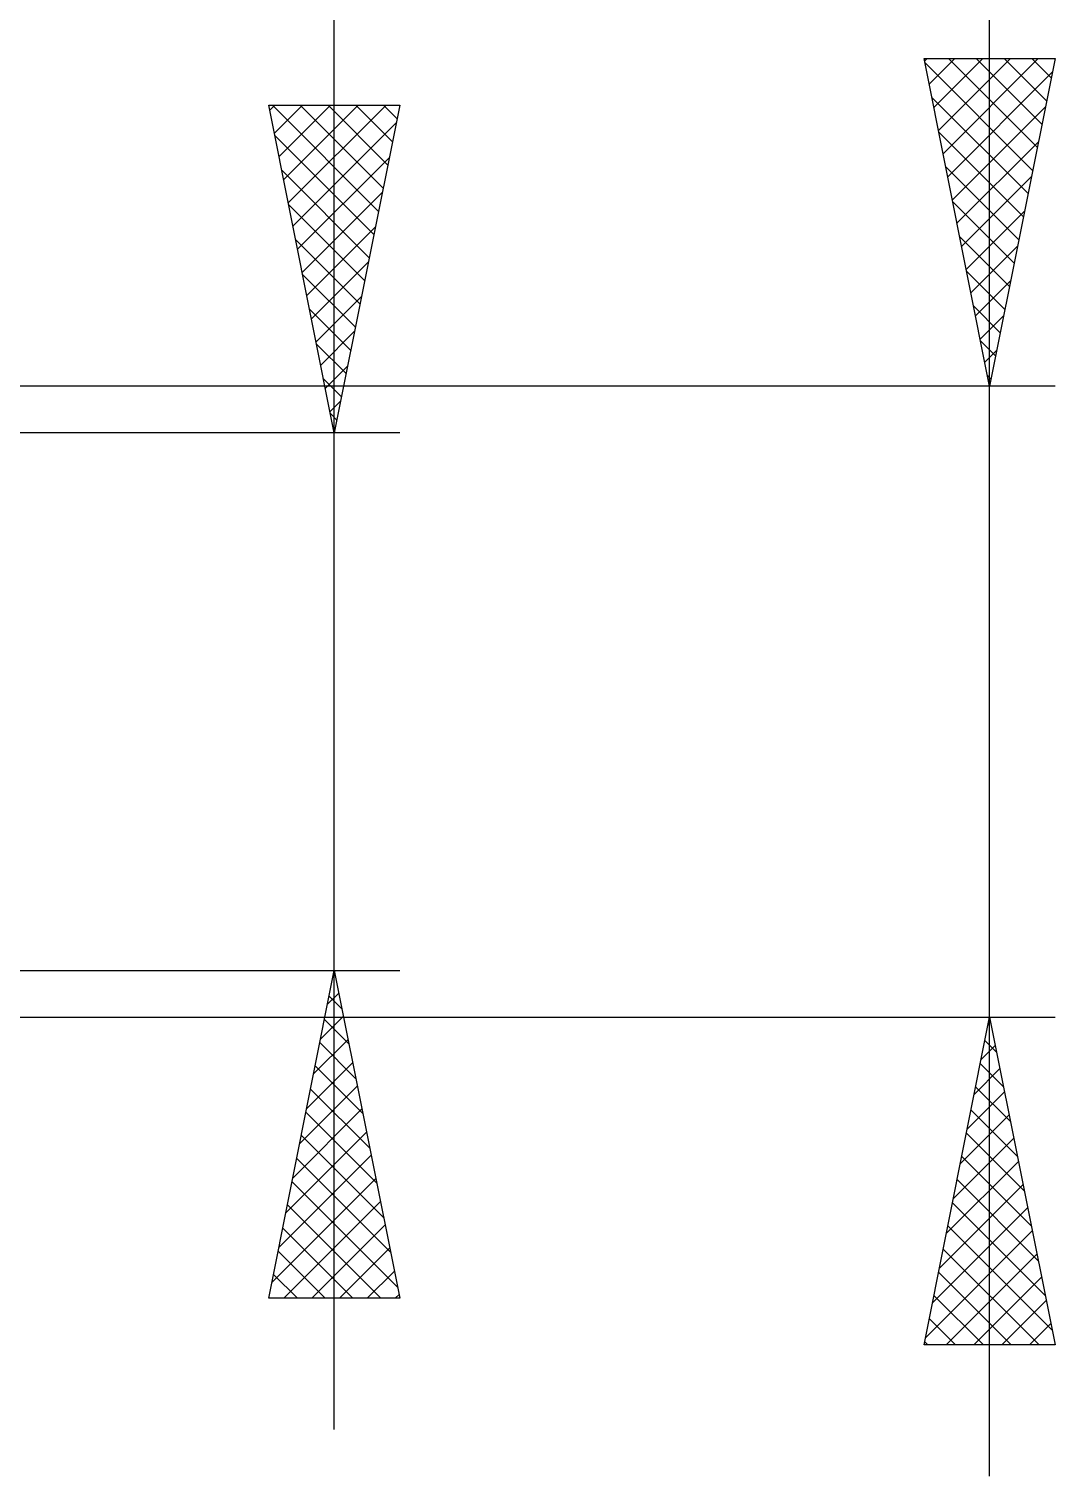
# Model space of a CAD drawing. Header units: millimetres. Extents: x -91 to 129, y -52 to 74.
# Drawn here: x 56.34 to 72, y -11.81 to 10.26 of the extents above; entities that cross this region are included whole.
import ezdxf

# ---------------------------------------------------------------- set-up
doc = ezdxf.new("R2010")
doc.units = ezdxf.units.MM
doc.header["$LTSCALE"] = 7.4
doc.layers.add('2', color=7, linetype='CONTINUOUS')

msp = doc.modelspace()

# ---------------------------------------------------------------- linework, layer by layer
at = {"layer": '2', "color": 7, "linetype": 'CONTINUOUS', "lineweight": 25}
for p, q in [((71, -11.812), (71, 50.487)), ((61, -11.1), (61, 23.525)), ((71, 4.812), (70, 9.812)), ((70, 9.812), (72, 9.812)), ((70.008, 9.773), (70.046, 9.812)), ((70.013, 9.749), (71.658, 8.103)), ((70.078, 9.42), (70.471, 9.812)), ((70.149, 9.066), (70.895, 9.812)), ((70.22, 8.713), (71.319, 9.812)), ((70.291, 8.359), (71.743, 9.812)), ((70.374, 9.812), (71.729, 8.457)), ((70.798, 9.812), (71.8, 8.81)), ((72, 9.812), (71, 4.812)), ((71.222, 9.812), (71.87, 9.164)), ((71.647, 9.812), (71.941, 9.518)), ((70.361, 8.006), (71.958, 9.602)), ((61, 4.1), (60, 9.1)), ((60, 9.1), (62, 9.1)), ((60.015, 9.023), (60.092, 9.1)), ((60.055, 9.1), (61.676, 7.479)), ((60.086, 8.67), (60.516, 9.1)), ((60.157, 8.316), (60.941, 9.1)), ((60.227, 7.963), (61.365, 9.1)), ((60.298, 7.609), (61.789, 9.1)), ((60.479, 9.1), (61.747, 7.833)), ((60.904, 9.1), (61.817, 8.186)), ((62, 9.1), (61, 4.1)), ((61.328, 9.1), (61.888, 8.54)), ((61.752, 9.1), (61.959, 8.893)), ((70.119, 9.219), (71.588, 7.75)), ((70.432, 7.652), (71.852, 9.072)), ((60.369, 7.255), (61.947, 8.833)), ((60.092, 8.638), (61.605, 7.126)), ((70.225, 8.688), (71.517, 7.396)), ((70.503, 7.299), (71.746, 8.542)), ((60.44, 6.902), (61.841, 8.303)), ((60.198, 8.108), (61.534, 6.772)), ((70.331, 8.158), (71.446, 7.043)), ((70.573, 6.945), (71.64, 8.011)), ((60.51, 6.548), (61.734, 7.772)), ((60.304, 7.578), (61.464, 6.419)), ((70.437, 7.628), (71.375, 6.689)), ((70.644, 6.591), (71.534, 7.481)), ((60.581, 6.195), (61.628, 7.242)), ((70.543, 7.097), (71.305, 6.336)), ((60.411, 7.047), (61.393, 6.065)), ((70.715, 6.238), (71.428, 6.951)), ((60.652, 5.841), (61.522, 6.712)), ((60.517, 6.517), (61.322, 5.711)), ((70.649, 6.567), (71.234, 5.982)), ((70.786, 5.884), (71.322, 6.42)), ((60.722, 5.488), (61.416, 6.181)), ((60.623, 5.987), (61.252, 5.358)), ((70.755, 6.037), (71.163, 5.628)), ((70.856, 5.531), (71.216, 5.89)), ((60.793, 5.134), (61.31, 5.651)), ((60.729, 5.456), (61.181, 5.004)), ((70.861, 5.506), (71.093, 5.275)), ((70.927, 5.177), (71.11, 5.36)), ((60.864, 4.781), (61.204, 5.121)), ((60.835, 4.926), (61.11, 4.651)), ((70.967, 4.976), (71.022, 4.921)), ((72, 4.812), (45.875, 4.812)), ((70.998, 4.824), (71.003, 4.829)), ((60.935, 4.427), (61.098, 4.591)), ((60.941, 4.396), (61.039, 4.297)), ((62, 4.1), (49, 4.1)), ((49, -4.1), (62, -4.1)), ((60, -9.1), (61, -4.1)), ((60.992, -4.141), (61.012, -4.161)), ((61, -4.1), (62, -9.1)), ((60.897, -4.616), (61.069, -4.444)), ((60.921, -4.494), (61.118, -4.691)), ((45.875, -4.812), (72, -4.812)), ((60.791, -5.146), (61.14, -4.798)), ((60.85, -4.848), (61.224, -5.221)), ((70, -9.812), (71, -4.812)), ((71, -4.812), (72, -9.812)), ((71, -4.814), (71.001, -4.816)), ((70.977, -4.929), (71.016, -4.89)), ((60.685, -5.677), (61.21, -5.151)), ((60.78, -5.201), (61.33, -5.752)), ((70.87, -5.46), (71.086, -5.244)), ((70.929, -5.168), (71.107, -5.346)), ((60.579, -6.207), (61.281, -5.505)), ((60.709, -5.555), (61.436, -6.282)), ((70.764, -5.99), (71.157, -5.597)), ((70.858, -5.521), (71.213, -5.876)), ((60.473, -6.737), (61.352, -5.858)), ((60.638, -5.908), (61.542, -6.812)), ((70.658, -6.52), (71.228, -5.951)), ((70.787, -5.875), (71.319, -6.406)), ((60.366, -7.268), (61.422, -6.212)), ((60.568, -6.262), (61.649, -7.343)), ((70.552, -7.051), (71.298, -6.304)), ((70.717, -6.229), (71.425, -6.937)), ((60.26, -7.798), (61.493, -6.565)), ((60.497, -6.615), (61.755, -7.873)), ((70.646, -6.582), (71.531, -7.467)), ((70.446, -7.581), (71.369, -6.658)), ((60.154, -8.328), (61.564, -6.919)), ((60.426, -6.969), (61.861, -8.403)), ((70.34, -8.111), (71.44, -7.012)), ((70.575, -6.936), (71.637, -7.997)), ((60.048, -8.859), (61.634, -7.272)), ((60.356, -7.322), (61.967, -8.934)), ((70.234, -8.642), (71.511, -7.365)), ((70.505, -7.289), (71.743, -8.528)), ((60.231, -9.1), (61.705, -7.626)), ((60.285, -7.676), (61.709, -9.1)), ((70.128, -9.172), (71.581, -7.719)), ((70.434, -7.643), (71.849, -9.058)), ((60.214, -8.03), (61.284, -9.1)), ((60.655, -9.1), (61.776, -7.98)), ((70.022, -9.702), (71.652, -8.072)), ((70.363, -7.996), (71.955, -9.588)), ((60.143, -8.383), (60.86, -9.1)), ((61.08, -9.1), (61.847, -8.333)), ((70.292, -8.35), (71.755, -9.812)), ((70.337, -9.812), (71.723, -8.426)), ((60.073, -8.737), (60.436, -9.1)), ((61.504, -9.1), (61.917, -8.687)), ((70.222, -8.703), (71.33, -9.812)), ((70.761, -9.812), (71.793, -8.779)), ((61.928, -9.1), (61.988, -9.04)), ((62, -9.1), (60, -9.1)), ((60.002, -9.09), (60.012, -9.1)), ((70.151, -9.057), (70.906, -9.812)), ((71.185, -9.812), (71.864, -9.133)), ((70.08, -9.411), (70.482, -9.812)), ((71.609, -9.812), (71.935, -9.486)), ((72, -9.812), (70, -9.812)), ((70.01, -9.764), (70.057, -9.812))]:
    msp.add_line(p, q, dxfattribs=at)

doc.saveas('drawing.dxf')
